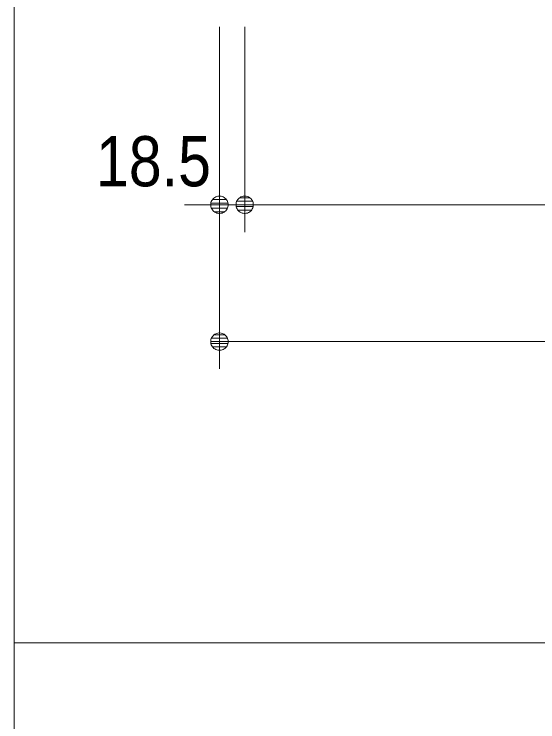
# Model space of a CAD drawing. Units: millimetres, scale not verified. Extents: x -6062 to 6062, y -3045 to 3045.
# Drawn here: x -5788 to -5405, y -2528 to -2011 of the extents above; entities that cross this region are included whole.
import ezdxf
from ezdxf.enums import TextEntityAlignment as Align

# ---------------------------------------------------------------- set-up
doc = ezdxf.new("R2010")
doc.units = ezdxf.units.MM
doc.header["$LTSCALE"] = 20
for name, color, linetype, lineweight in [('0-0_2寸法-1', 7, 'Continuous', 9), ('0-1_0', 7, 'Continuous', 9), ('0-2_2寸法-2', 7, 'Continuous', 9), ('0-5_1図面枠', 7, 'Continuous', 9)]:
    doc.layers.add(name, color=color, linetype=linetype, lineweight=lineweight)
doc.styles.add('ＭＳ Ｐゴシック', font='')
doc.styles.get('ＭＳ Ｐゴシック').set_extended_font_data('MS PGothic')

# ---------------------------------------------------------------- blocks, each defined once
blk = doc.blocks.new('_Dot')
at = {"layer": '0-1_0'}
for p, q in [((-10, 0), (-20, 0)), ((9.78, 2), (-9.78, 2)), ((7.99, 6), (-7.99, 6)), ((9.16, -3.98), (-9.16, -3.98)), ((6, -7.98), (-6, -7.98))]:
    blk.add_line(p, q, dxfattribs=at)
for points in [[(10, 0), (9.92, 1.25), (9.69, 2.49), (9.3, 3.68), (8.76, 4.82), (8.09, 5.88), (7.29, 6.85), (6.37, 7.71), (5.36, 8.44), (4.26, 9.05), (3.09, 9.51), (1.87, 9.82), (0.63, 9.98), (-0.63, 9.98), (-1.87, 9.82), (-3.09, 9.51), (-4.26, 9.05), (-5.36, 8.44), (-6.37, 7.71), (-7.29, 6.85), (-8.09, 5.88), (-8.76, 4.82), (-9.3, 3.68), (-9.69, 2.49), (-9.92, 1.25), (-10, 0), (0, 0)], [(-10, 0), (-9.92, -1.25), (-9.69, -2.49), (-9.3, -3.68), (-8.76, -4.82), (-8.09, -5.88), (-7.29, -6.85), (-6.37, -7.71), (-5.36, -8.44), (-4.26, -9.05), (-3.09, -9.51), (-1.87, -9.82), (-0.63, -9.98), (0.63, -9.98), (1.87, -9.82), (3.09, -9.51), (4.26, -9.05), (5.36, -8.44), (6.37, -7.71), (7.29, -6.85), (8.09, -5.88), (8.76, -4.82), (9.3, -3.68), (9.69, -2.49), (9.92, -1.25), (10, 0), (0, 0)]]:
    blk.add_lwpolyline(points, close=True, dxfattribs=at)
blk = doc.blocks.new('グループ-72')
at = {"layer": '0-5_1図面枠'}
blk.add_line((-80000, -49400), (80000, -49400), dxfattribs=at)
blk.add_lwpolyline([(-80000, 55400), (80000, 55400), (80000, -55400), (-80000, -55400)], close=True, dxfattribs=at)
blk = doc.blocks.new('図面枠')
at = {"layer": '0-5_1図面枠'}
blk.add_blockref('グループ-72', (0, 0), dxfattribs=at)

msp = doc.modelspace()

# ---------------------------------------------------------------- linework, layer by layer
at = {"layer": '0-0_2寸法-1'}
for p, q in [((-5619, -2020), (-5619, -2170)), ((-5606.29, -2150), (-4468.71, -2150)), ((-5637.5, -2170), (-5637.5, -2270)), ((-5624.79, -2250), (-4474.21, -2250))]:
    msp.add_line(p, q, dxfattribs=at)
at = {"layer": '0-2_2寸法-2'}
for p, q in [((-5637.5, -2020), (-5637.5, -2170)), ((-5619, -2020), (-5619, -2170)), ((-5650.21, -2150), (-5662.92, -2150)), ((-5637.5, -2150), (-5619, -2150)), ((-5606.29, -2150), (-5593.58, -2150))]:
    msp.add_line(p, q, dxfattribs=at)

# ---------------------------------------------------------------- block references
at = {"layer": '0-0_2寸法-1', "xscale": 0.6356201, "yscale": 0.6356201, "rotation": 180}
for p in [(-5619, -2150), (-5637.5, -2250)]:
    msp.add_blockref('_Dot', p, dxfattribs=at)
at = {"layer": '0-2_2寸法-2', "xscale": 0.6356201, "yscale": 0.6356201}
msp.add_blockref('_Dot', (-5637.5, -2150), dxfattribs=at)
at = {"layer": '0-2_2寸法-2', "xscale": 0.6356201, "yscale": 0.6356201, "rotation": 180}
msp.add_blockref('_Dot', (-5619, -2150), dxfattribs=at)
at = {"layer": '0-5_1図面枠', "xscale": 0.05, "yscale": 0.05}
msp.add_blockref('図面枠', (-1787.5, 0), dxfattribs=at)

# ---------------------------------------------------------------- texts
at = {"layer": '0-2_2寸法-2', "style": 'ＭＳ Ｐゴシック', "width": 0.9}
msp.add_text('18.5', height=36.69, dxfattribs=at).set_placement((-5727.71, -2147.52), align=Align.BOTTOM_LEFT)

doc.saveas('drawing.dxf')
